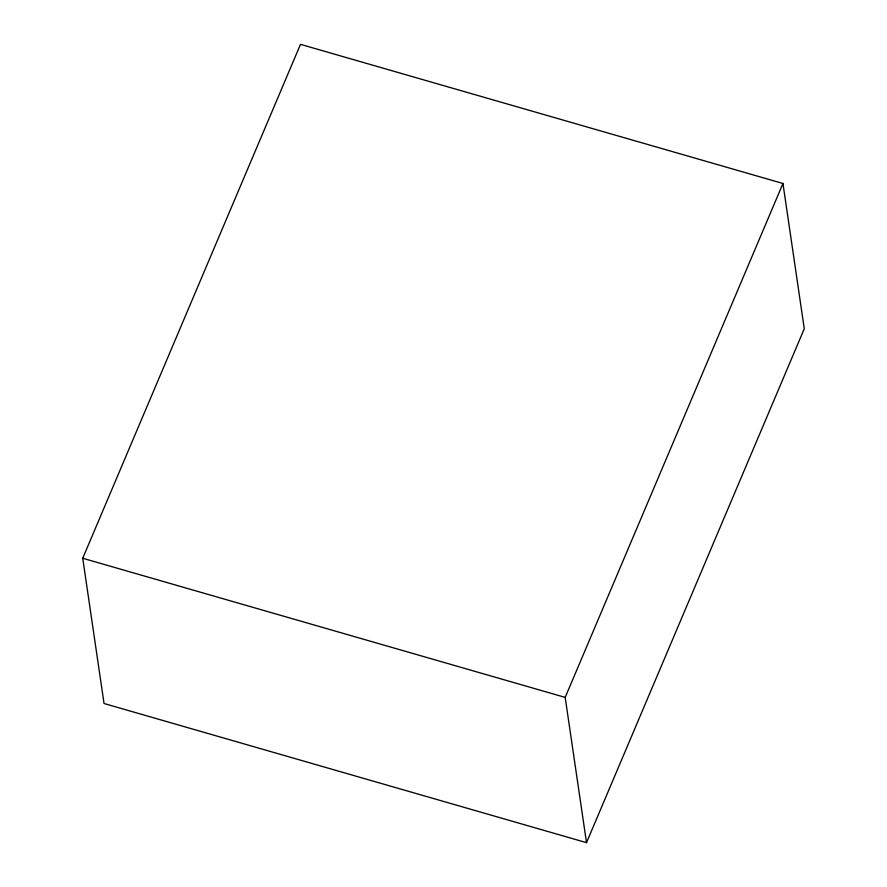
<?xml version="1.0" encoding="UTF-8"?>
<svg xmlns="http://www.w3.org/2000/svg" width="887" height="887" viewBox="0 0 887 887"><rect width="100%" height="100%" fill="white"/><g stroke="black" fill="none" stroke-linecap="round" stroke-linejoin="round"><path stroke-width="1.33" d="M82.724 558.256L300.493 44.35L782.955 183.487L804.276 328.744L586.507 842.65L104.045 703.513L82.724 558.256L565.185 697.393L586.507 842.65M565.185 697.393L782.955 183.487"/></g></svg>
